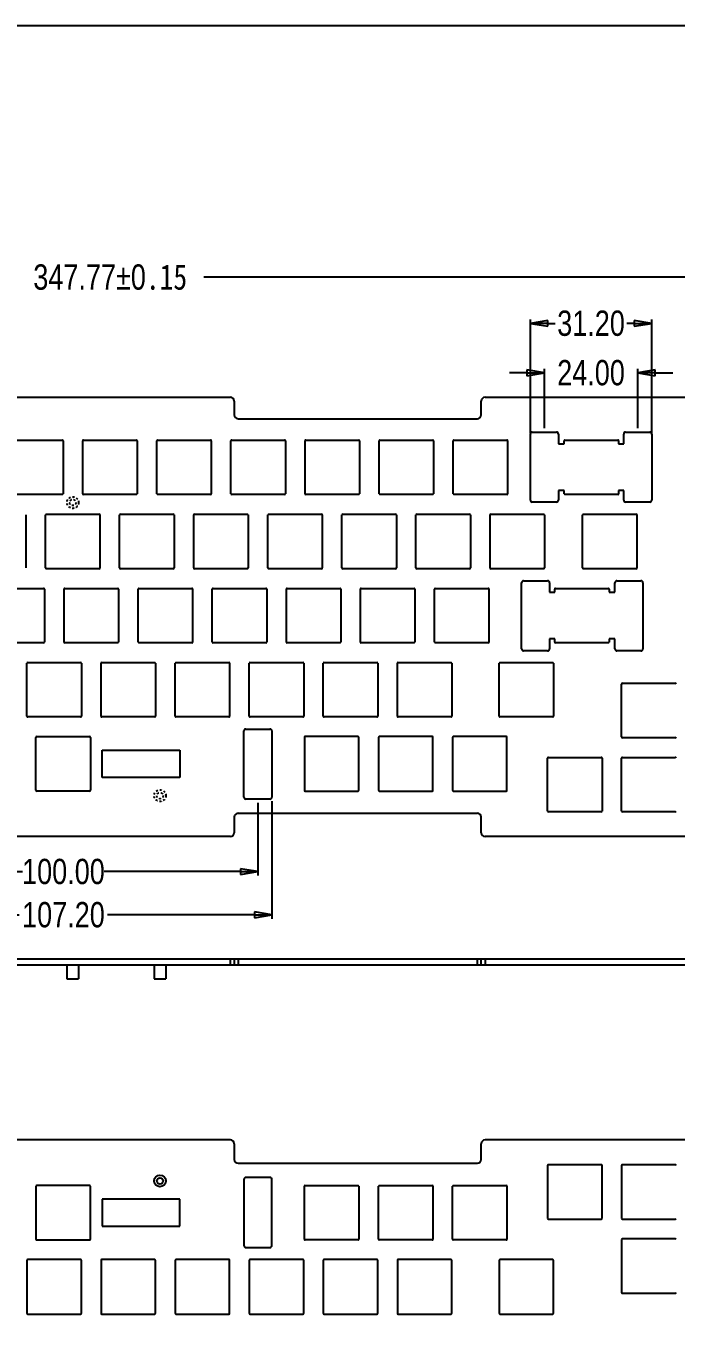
# Model space of a CAD drawing. Header units: inches. Extents: x 1737 to 2528, y 62 to 622.
# Drawn here: x 2095.4 to 2262.6, y 289.1 to 622.2 of the extents above; entities that cross this region are included whole.
import ezdxf

# ---------------------------------------------------------------- set-up
doc = ezdxf.new("R2010")
doc.units = ezdxf.units.IN
doc.header["$LTSCALE"] = 5
doc.header["$MEASUREMENT"] = 0
doc.header["$PDMODE"] = 3
doc.header["$PDSIZE"] = 0.3125
doc.linetypes.add('HIDDEN', pattern=[0.2, 0.1, -0.1])
doc.layers.get('0').update_dxf_attribs({"linetype": 'CONTINUOUS'})
doc.layers.get('Defpoints').update_dxf_attribs({"linetype": 'CONTINUOUS'})
doc.styles.get("Standard").update_dxf_attribs({"font": 'txt', "width": 0.8})
doc.dimstyles.get("Standard").update_dxf_attribs({"dimtxt": 6.5, "dimasz": 4.5, "dimexe": 1, "dimexo": 1, "dimgap": 0.09, "dimtad": 0, "dimzin": 4, "dimdsep": 46, "dimtxsty": 'STANDARD', "dimblk": 'CLOSED', "dimcen": 0.09, "dimclrd": 5, "dimclre": 5, "dimclrt": 6, "dimadec": 0, "dimazin": 0, "dimtp": 0.01, "dimtm": 0.01, "dimtfac": 1, "dimtofl": 0, "dimtmove": 0, "dimatfit": 3, "dimldrblk": 'CLOSED', "dimfxl": 1, "dimtolj": 1, "dimtzin": 4, "dimarcsym": 0})

# ---------------------------------------------------------------- blocks, each defined once
blk = doc.blocks.new('_CLOSED')
at = {"color": 0, "linetype": 'ByBlock'}
for p, q in [((0, 0), (-1, 0.167)), ((-1, 0.167), (-1, -0.167)), ((-1, -0.167), (0, 0)), ((-1, 0), (0, 0))]:
    blk.add_line(p, q, dxfattribs=at)
blk = doc.blocks.new('*D1')
at = {"color": 5, "lineweight": -2}
for p, q in [((1943.21, 503.13), (1943.21, 558.63)), ((1947.71, 557.63), (2093.02, 557.63)), ((2286.48, 557.63), (2141.16, 557.63)), ((2290.98, 515.13), (2290.98, 558.63))]:
    blk.add_line(p, q, dxfattribs=at)
at = {"layer": 'Defpoints', "color": 0}
for p in [(2290.98, 557.63), (2290.98, 514.13), (1943.21, 502.13)]:
    blk.add_point(p, dxfattribs=at)
at = {"color": 5, "lineweight": -2, "xscale": 4.5, "yscale": 4.5, "zscale": 4.5, "rotation": 180}
blk.add_blockref('_CLOSED', (1943.21, 557.63), dxfattribs=at)
at = {"color": 5, "lineweight": -2, "xscale": 4.5, "yscale": 4.5, "zscale": 4.5}
blk.add_blockref('_CLOSED', (2290.98, 557.63), dxfattribs=at)
at = {"color": 6, "insert": (2117.09, 557.63), "char_height": 6.5, "attachment_point": 5}
blk.add_mtext('\\A1;347.77%%P0{\\fSimSun|b0|i0|c134|p2;.15}', dxfattribs=at)
blk = doc.blocks.new('*D6')
at = {"color": 5, "lineweight": -2}
for p, q in [((2051.46, 423.02), (2051.46, 392.77)), ((2158.66, 423.02), (2158.66, 392.77)), ((2055.96, 393.77), (2093.71, 393.77)), ((2154.16, 393.77), (2116.42, 393.77))]:
    blk.add_line(p, q, dxfattribs=at)
at = {"layer": 'Defpoints', "color": 0}
for p in [(2051.46, 424.02), (2158.66, 424.02), (2158.66, 393.77)]:
    blk.add_point(p, dxfattribs=at)
at = {"color": 5, "lineweight": -2, "xscale": 4.5, "yscale": 4.5, "zscale": 4.5, "rotation": 180}
blk.add_blockref('_CLOSED', (2051.46, 393.77), dxfattribs=at)
at = {"color": 5, "lineweight": -2, "xscale": 4.5, "yscale": 4.5, "zscale": 4.5}
blk.add_blockref('_CLOSED', (2158.66, 393.77), dxfattribs=at)
at = {"color": 6, "insert": (2105.06, 393.77), "char_height": 6.5, "attachment_point": 5}
blk.add_mtext('\\A1;107.20', dxfattribs=at)
blk = doc.blocks.new('*D11')
at = {"color": 5, "lineweight": -2}
for p, q in [((2055.06, 422.52), (2055.06, 403.87)), ((2155.06, 422.52), (2155.06, 403.87)), ((2059.56, 404.87), (2094.57, 404.87)), ((2150.56, 404.87), (2115.55, 404.87))]:
    blk.add_line(p, q, dxfattribs=at)
at = {"layer": 'Defpoints', "color": 0}
for p in [(2055.06, 423.52), (2155.06, 423.52), (2155.06, 404.87)]:
    blk.add_point(p, dxfattribs=at)
at = {"color": 5, "lineweight": -2, "xscale": 4.5, "yscale": 4.5, "zscale": 4.5, "rotation": 180}
blk.add_blockref('_CLOSED', (2055.06, 404.87), dxfattribs=at)
at = {"color": 5, "lineweight": -2, "xscale": 4.5, "yscale": 4.5, "zscale": 4.5}
blk.add_blockref('_CLOSED', (2155.06, 404.87), dxfattribs=at)
at = {"color": 6, "insert": (2105.06, 404.87), "char_height": 6.5, "attachment_point": 5}
blk.add_mtext('\\A1;100.00', dxfattribs=at)
blk = doc.blocks.new('*D12')
at = {"color": 5, "lineweight": -2}
for p, q in [((2224.22, 533.06), (2219.72, 533.06)), ((2228.72, 518.84), (2228.72, 534.06)), ((2252.72, 518.84), (2252.72, 534.06)), ((2257.22, 533.06), (2261.72, 533.06))]:
    blk.add_line(p, q, dxfattribs=at)
at = {"layer": 'Defpoints', "color": 0}
for p in [(2252.72, 533.06), (2228.72, 517.84), (2252.72, 517.84)]:
    blk.add_point(p, dxfattribs=at)
at = {"color": 5, "lineweight": -2, "xscale": 4.5, "yscale": 4.5, "zscale": 4.5}
blk.add_blockref('_CLOSED', (2228.72, 533.06), dxfattribs=at)
at = {"color": 5, "lineweight": -2, "xscale": 4.5, "yscale": 4.5, "zscale": 4.5, "rotation": 180}
blk.add_blockref('_CLOSED', (2252.72, 533.06), dxfattribs=at)
at = {"color": 6, "insert": (2240.72, 533.06), "char_height": 6.5, "attachment_point": 5}
blk.add_mtext('\\A1;24.00', dxfattribs=at)
blk = doc.blocks.new('*D13')
at = {"color": 5, "lineweight": -2}
for p, q in [((2225.12, 517.46), (2225.12, 546.77)), ((2256.32, 517.46), (2256.32, 546.77)), ((2229.62, 545.77), (2231.53, 545.77)), ((2251.82, 545.77), (2249.91, 545.77))]:
    blk.add_line(p, q, dxfattribs=at)
at = {"layer": 'Defpoints', "color": 0}
for p in [(2256.32, 545.77), (2225.12, 516.46), (2256.32, 516.46)]:
    blk.add_point(p, dxfattribs=at)
at = {"color": 5, "lineweight": -2, "xscale": 4.5, "yscale": 4.5, "zscale": 4.5, "rotation": 180}
blk.add_blockref('_CLOSED', (2225.12, 545.77), dxfattribs=at)
at = {"color": 5, "lineweight": -2, "xscale": 4.5, "yscale": 4.5, "zscale": 4.5}
blk.add_blockref('_CLOSED', (2256.32, 545.77), dxfattribs=at)
at = {"color": 6, "insert": (2240.72, 545.77), "char_height": 6.5, "attachment_point": 5}
blk.add_mtext('\\A1;31.20', dxfattribs=at)

msp = doc.modelspace()

# ---------------------------------------------------------------- linework, layer by layer
at = {"color": 7, "linetype": 'Continuous'}
for p, q in [((2085.993, 526.78), (2147.993, 526.78)), ((2213.493, 526.78), (2275.493, 526.78)), ((2148.993, 525.78), (2148.993, 522.28)), ((2212.493, 522.28), (2212.493, 525.78)), ((2149.993, 521.28), (2211.493, 521.28)), ((2225.121, 500.339), (2225.121, 517.339)), ((2225.621, 517.839), (2231.821, 517.839)), ((2232.321, 517.339), (2232.321, 514.78)), ((2249.121, 514.78), (2249.121, 517.339)), ((2249.621, 517.839), (2255.821, 517.839)), ((2256.321, 517.339), (2256.321, 500.339)), ((2091.179, 515.78), (2104.779, 515.78)), ((2104.979, 515.58), (2104.979, 501.98)), ((2110.029, 501.98), (2110.029, 515.58)), ((2110.229, 515.78), (2123.829, 515.78)), ((2124.029, 515.58), (2124.029, 501.98)), ((2129.079, 501.98), (2129.079, 515.58)), ((2129.279, 515.78), (2142.879, 515.78)), ((2143.079, 515.58), (2143.079, 501.98)), ((2148.129, 501.98), (2148.129, 515.58)), ((2148.329, 515.78), (2161.929, 515.78)), ((2162.129, 515.58), (2162.129, 501.98)), ((2167.179, 501.98), (2167.179, 515.58)), ((2167.379, 515.78), (2180.979, 515.78)), ((2181.179, 515.58), (2181.179, 501.98)), ((2186.229, 501.98), (2186.229, 515.58)), ((2186.429, 515.78), (2200.029, 515.78)), ((2200.229, 515.58), (2200.229, 501.98)), ((2205.279, 501.98), (2205.279, 515.58)), ((2205.479, 515.78), (2219.079, 515.78)), ((2219.279, 515.58), (2219.279, 501.98)), ((2232.321, 514.78), (2233.799, 514.78)), ((2233.799, 514.78), (2233.799, 515.58)), ((2233.999, 515.78), (2247.599, 515.78)), ((2247.799, 515.58), (2247.799, 514.78)), ((2247.799, 514.78), (2249.121, 514.78)), ((2104.779, 501.78), (2091.179, 501.78)), ((2123.829, 501.78), (2110.229, 501.78)), ((2142.879, 501.78), (2129.279, 501.78)), ((2161.929, 501.78), (2148.329, 501.78)), ((2180.979, 501.78), (2167.379, 501.78)), ((2200.029, 501.78), (2186.429, 501.78)), ((2219.079, 501.78), (2205.479, 501.78)), ((2231.821, 499.839), (2225.621, 499.839)), ((2233.799, 502.78), (2232.321, 502.78)), ((2232.321, 502.78), (2232.321, 500.339)), ((2233.799, 501.98), (2233.799, 502.78)), ((2247.599, 501.78), (2233.999, 501.78)), ((2249.121, 502.78), (2247.799, 502.78)), ((2247.799, 502.78), (2247.799, 501.98)), ((2249.121, 500.339), (2249.121, 502.78)), ((2255.821, 499.839), (2249.621, 499.839)), ((2095.409, 496.531), (2095.409, 482.931)), ((2100.459, 482.931), (2100.459, 496.531)), ((2100.659, 496.731), (2114.259, 496.731)), ((2114.459, 496.531), (2114.459, 482.931)), ((2119.509, 482.931), (2119.509, 496.531)), ((2119.709, 496.731), (2133.309, 496.731)), ((2133.509, 496.531), (2133.509, 482.931)), ((2138.559, 482.931), (2138.559, 496.531)), ((2138.759, 496.731), (2152.359, 496.731)), ((2152.559, 496.531), (2152.559, 482.931)), ((2157.609, 482.931), (2157.609, 496.531)), ((2157.809, 496.731), (2171.409, 496.731)), ((2171.609, 496.531), (2171.609, 482.931)), ((2176.659, 482.931), (2176.659, 496.531)), ((2176.859, 496.731), (2190.459, 496.731)), ((2190.659, 496.531), (2190.659, 482.931)), ((2195.709, 482.931), (2195.709, 496.531)), ((2195.909, 496.731), (2209.509, 496.731)), ((2209.709, 496.531), (2209.709, 482.931)), ((2214.759, 482.931), (2214.759, 496.531)), ((2214.959, 496.731), (2228.559, 496.731)), ((2228.759, 496.531), (2228.759, 482.931)), ((2238.529, 482.931), (2238.529, 496.531)), ((2238.729, 496.731), (2252.329, 496.731)), ((2252.529, 496.531), (2252.529, 482.931)), ((2114.259, 482.731), (2100.659, 482.731)), ((2133.309, 482.731), (2119.709, 482.731)), ((2152.359, 482.731), (2138.759, 482.731)), ((2171.409, 482.731), (2157.809, 482.731)), ((2190.459, 482.731), (2176.859, 482.731)), ((2209.509, 482.731), (2195.909, 482.731)), ((2228.559, 482.731), (2214.959, 482.731)), ((2252.329, 482.731), (2238.729, 482.731)), ((2086.374, 477.68), (2099.974, 477.68)), ((2100.174, 477.48), (2100.174, 463.88)), ((2105.224, 463.88), (2105.224, 477.48)), ((2105.424, 477.68), (2119.024, 477.68)), ((2119.224, 477.48), (2119.224, 463.88)), ((2124.274, 463.88), (2124.274, 477.48)), ((2124.474, 477.68), (2138.074, 477.68)), ((2138.274, 477.48), (2138.274, 463.88)), ((2143.324, 463.88), (2143.324, 477.48)), ((2143.524, 477.68), (2157.124, 477.68)), ((2157.324, 477.48), (2157.324, 463.88)), ((2162.374, 463.88), (2162.374, 477.48)), ((2162.574, 477.68), (2176.174, 477.68)), ((2176.374, 477.48), (2176.374, 463.88)), ((2181.424, 463.88), (2181.424, 477.48)), ((2181.624, 477.68), (2195.224, 477.68)), ((2195.424, 477.48), (2195.424, 463.88)), ((2200.474, 463.88), (2200.474, 477.48)), ((2200.674, 477.68), (2214.274, 477.68)), ((2214.474, 477.48), (2214.474, 463.88)), ((2222.862, 462.122), (2222.862, 479.122)), ((2223.362, 479.622), (2229.562, 479.622)), ((2230.062, 479.122), (2230.062, 476.68)), ((2230.062, 476.68), (2231.384, 476.68)), ((2231.384, 476.68), (2231.384, 477.48)), ((2231.584, 477.68), (2245.184, 477.68)), ((2245.384, 477.48), (2245.384, 476.68)), ((2245.384, 476.68), (2246.862, 476.68)), ((2246.862, 476.68), (2246.862, 479.122)), ((2247.362, 479.622), (2253.562, 479.622)), ((2254.062, 479.122), (2254.062, 462.122)), ((2099.974, 463.68), (2086.374, 463.68)), ((2119.024, 463.68), (2105.424, 463.68)), ((2138.074, 463.68), (2124.474, 463.68)), ((2157.124, 463.68), (2143.524, 463.68)), ((2176.174, 463.68), (2162.574, 463.68)), ((2195.224, 463.68), (2181.624, 463.68)), ((2214.274, 463.68), (2200.674, 463.68)), ((2231.384, 464.68), (2230.062, 464.68)), ((2230.062, 464.68), (2230.062, 462.122)), ((2231.384, 463.88), (2231.384, 464.68)), ((2245.184, 463.68), (2231.584, 463.68)), ((2246.862, 464.68), (2245.384, 464.68)), ((2245.384, 464.68), (2245.384, 463.88)), ((2246.862, 462.122), (2246.862, 464.68)), ((2229.562, 461.622), (2223.362, 461.622)), ((2253.562, 461.622), (2247.362, 461.622)), ((2095.684, 444.83), (2095.684, 458.43)), ((2095.884, 458.63), (2109.484, 458.63)), ((2109.684, 458.43), (2109.684, 444.83)), ((2114.734, 444.83), (2114.734, 458.43)), ((2114.934, 458.63), (2128.534, 458.63)), ((2128.734, 458.43), (2128.734, 444.83)), ((2133.784, 444.83), (2133.784, 458.43)), ((2133.984, 458.63), (2147.584, 458.63)), ((2147.784, 458.43), (2147.784, 444.83)), ((2152.834, 444.83), (2152.834, 458.43)), ((2153.034, 458.63), (2166.634, 458.63)), ((2166.834, 458.43), (2166.834, 444.83)), ((2171.884, 444.83), (2171.884, 458.43)), ((2172.084, 458.63), (2185.684, 458.63)), ((2185.884, 458.43), (2185.884, 444.83)), ((2190.934, 444.83), (2190.934, 458.43)), ((2191.134, 458.63), (2204.734, 458.63)), ((2204.934, 458.43), (2204.934, 444.83)), ((2217.084, 444.83), (2217.084, 458.43)), ((2217.284, 458.63), (2230.884, 458.63)), ((2231.084, 458.43), (2231.084, 444.83)), ((2248.592, 439.49), (2248.592, 453.09)), ((2248.792, 453.29), (2262.392, 453.29)), ((2109.484, 444.63), (2095.884, 444.63)), ((2128.534, 444.63), (2114.934, 444.63)), ((2147.584, 444.63), (2133.984, 444.63)), ((2166.634, 444.63), (2153.034, 444.63)), ((2185.684, 444.63), (2172.084, 444.63)), ((2204.734, 444.63), (2191.134, 444.63)), ((2230.884, 444.63), (2217.284, 444.63)), ((2151.462, 424.022), (2151.462, 441.022)), ((2151.962, 441.522), (2158.162, 441.522)), ((2158.662, 441.022), (2158.662, 424.022)), ((2097.984, 425.78), (2097.984, 439.38)), ((2098.184, 439.58), (2111.784, 439.58)), ((2111.984, 439.38), (2111.984, 425.78)), ((2167.009, 439.38), (2167.009, 425.78)), ((2180.809, 439.58), (2167.209, 439.58)), ((2181.009, 425.78), (2181.009, 439.38)), ((2186.059, 439.38), (2186.059, 425.78)), ((2199.859, 439.58), (2186.259, 439.58)), ((2200.059, 425.78), (2200.059, 439.38)), ((2205.109, 439.38), (2205.109, 425.78)), ((2218.909, 439.58), (2205.309, 439.58)), ((2219.109, 425.78), (2219.109, 439.38)), ((2262.392, 439.29), (2248.792, 439.29)), ((2114.984, 436.081), (2134.984, 436.081)), ((2114.984, 429.081), (2114.984, 436.081)), ((2134.984, 436.081), (2134.984, 429.081)), ((2229.542, 420.44), (2229.542, 434.04)), ((2229.742, 434.24), (2243.342, 434.24)), ((2243.542, 434.04), (2243.542, 420.44)), ((2248.592, 420.44), (2248.592, 434.04)), ((2248.792, 434.24), (2262.392, 434.24)), ((2134.984, 429.081), (2114.984, 429.081)), ((2111.784, 425.58), (2098.184, 425.58)), ((2158.162, 423.522), (2151.962, 423.522)), ((2167.209, 425.58), (2180.809, 425.58)), ((2186.259, 425.58), (2199.859, 425.58)), ((2205.309, 425.58), (2218.909, 425.58)), ((2149.993, 419.886), (2211.493, 419.886)), ((2243.342, 420.24), (2229.742, 420.24)), ((2262.392, 420.24), (2248.792, 420.24)), ((2148.993, 418.886), (2148.993, 414.886)), ((2212.493, 414.886), (2212.493, 418.886)), ((2147.993, 413.886), (2085.993, 413.886)), ((2275.493, 413.886), (2213.493, 413.886)), ((1943.207, 382.447), (2290.979, 382.447)), ((1943.207, 380.947), (2290.979, 380.947)), ((2105.959, 380.947), (2105.959, 377.347)), ((2108.959, 380.947), (2108.959, 377.347)), ((2128.379, 380.947), (2128.379, 377.347)), ((2131.379, 380.947), (2131.379, 377.347)), ((2147.993, 380.947), (2147.993, 382.447)), ((2148.993, 382.447), (2148.993, 380.947)), ((2149.993, 382.447), (2149.993, 380.947)), ((2211.493, 380.947), (2211.493, 382.447)), ((2212.493, 380.947), (2212.493, 382.447)), ((2213.493, 382.447), (2213.493, 380.947)), ((2105.959, 377.347), (2108.959, 377.347)), ((2128.379, 377.347), (2131.379, 377.347)), ((2147.993, 335.922), (2085.993, 335.922)), ((2148.993, 334.922), (2148.993, 330.922)), ((2212.493, 330.922), (2212.493, 334.922)), ((2275.493, 335.922), (2213.493, 335.922)), ((2149.993, 329.922), (2211.493, 329.922)), ((2229.542, 329.368), (2229.542, 315.768)), ((2243.342, 329.568), (2229.742, 329.568)), ((2243.542, 315.768), (2243.542, 329.368)), ((2248.592, 329.368), (2248.592, 315.768)), ((2262.392, 329.568), (2248.792, 329.568)), ((2097.984, 324.028), (2097.984, 310.428)), ((2111.784, 324.228), (2098.184, 324.228)), ((2111.984, 310.428), (2111.984, 324.028)), ((2151.462, 325.786), (2151.462, 308.786)), ((2158.162, 326.286), (2151.962, 326.286)), ((2158.662, 308.786), (2158.662, 325.786)), ((2167.009, 310.428), (2167.009, 324.028)), ((2167.209, 324.228), (2180.809, 324.228)), ((2181.009, 324.028), (2181.009, 310.428)), ((2186.059, 310.428), (2186.059, 324.028)), ((2186.259, 324.228), (2199.859, 324.228)), ((2200.059, 324.028), (2200.059, 310.428)), ((2205.109, 310.428), (2205.109, 324.028)), ((2205.309, 324.228), (2218.909, 324.228)), ((2219.109, 324.028), (2219.109, 310.428)), ((2114.984, 320.728), (2114.984, 313.728)), ((2134.984, 320.728), (2114.984, 320.728)), ((2134.984, 313.728), (2134.984, 320.728)), ((2114.984, 313.728), (2134.984, 313.728)), ((2229.742, 315.568), (2243.342, 315.568)), ((2248.792, 315.568), (2262.392, 315.568)), ((2098.184, 310.228), (2111.784, 310.228)), ((2180.809, 310.228), (2167.209, 310.228)), ((2199.859, 310.228), (2186.259, 310.228)), ((2218.909, 310.228), (2205.309, 310.228)), ((2248.592, 310.318), (2248.592, 296.718)), ((2262.392, 310.518), (2248.792, 310.518)), ((2151.962, 308.286), (2158.162, 308.286)), ((2095.684, 304.978), (2095.684, 291.378)), ((2109.484, 305.178), (2095.884, 305.178)), ((2109.684, 291.378), (2109.684, 304.978)), ((2114.734, 304.978), (2114.734, 291.378)), ((2128.534, 305.178), (2114.934, 305.178)), ((2128.734, 291.378), (2128.734, 304.978)), ((2133.784, 304.978), (2133.784, 291.378)), ((2147.584, 305.178), (2133.984, 305.178)), ((2147.784, 291.378), (2147.784, 304.978)), ((2152.834, 304.978), (2152.834, 291.378)), ((2166.634, 305.178), (2153.034, 305.178)), ((2166.834, 291.378), (2166.834, 304.978)), ((2171.884, 304.978), (2171.884, 291.378)), ((2185.684, 305.178), (2172.084, 305.178)), ((2185.884, 291.378), (2185.884, 304.978)), ((2190.934, 304.978), (2190.934, 291.378)), ((2204.734, 305.178), (2191.134, 305.178)), ((2204.934, 291.378), (2204.934, 304.978)), ((2217.084, 304.978), (2217.084, 291.378)), ((2230.884, 305.178), (2217.284, 305.178)), ((2231.084, 291.378), (2231.084, 304.978)), ((2248.792, 296.518), (2262.392, 296.518)), ((2095.884, 291.178), (2109.484, 291.178)), ((2114.934, 291.178), (2128.534, 291.178)), ((2133.984, 291.178), (2147.584, 291.178)), ((2153.034, 291.178), (2166.634, 291.178)), ((2172.084, 291.178), (2185.684, 291.178)), ((2191.134, 291.178), (2204.734, 291.178)), ((2217.284, 291.178), (2230.884, 291.178))]:
    msp.add_line(p, q, dxfattribs=at)
msp.add_lwpolyline([(1736.695, 62.379), (2528.46, 62.379), (2528.46, 622.213), (1736.695, 622.213)], close=True)
at = {"color": 8, "linetype": 'HIDDEN'}
for centre, radius in [((2107.459, 499.731), 1.5), ((2107.459, 499.731), 0.8), ((2129.879, 424.411), 1.5), ((2129.879, 424.411), 0.8)]:
    msp.add_circle(centre, radius, dxfattribs=at)
at = {"color": 7, "linetype": 'Continuous'}
for radius in [1.5, 0.8]:
    msp.add_circle((2129.879, 325.397), radius, dxfattribs=at)
for centre, radius, start, end in [((2147.993, 525.78), 1, 0, 90), ((2213.493, 525.78), 1, 90, 180), ((2149.993, 522.28), 1, 180, 270), ((2211.493, 522.28), 1, 270, 0), ((2225.621, 517.339), 0.5, 90, 180), ((2231.821, 517.339), 0.5, 0, 90), ((2249.621, 517.339), 0.5, 90, 180), ((2255.821, 517.339), 0.5, 0, 90), ((2104.779, 515.58), 0.2, 0, 90), ((2110.229, 515.58), 0.2, 90, 180), ((2123.829, 515.58), 0.2, 0, 90), ((2129.279, 515.58), 0.2, 90, 180), ((2142.879, 515.58), 0.2, 0, 90), ((2148.329, 515.58), 0.2, 90, 180), ((2161.929, 515.58), 0.2, 0, 90), ((2167.379, 515.58), 0.2, 90, 180), ((2180.979, 515.58), 0.2, 0, 90), ((2186.429, 515.58), 0.2, 90, 180), ((2200.029, 515.58), 0.2, 0, 90), ((2205.479, 515.58), 0.2, 90, 180), ((2219.079, 515.58), 0.2, 0, 90), ((2233.999, 515.58), 0.2, 90, 180), ((2247.599, 515.58), 0.2, 0, 90), ((2104.779, 501.98), 0.2, 270, 0), ((2110.229, 501.98), 0.2, 180, 270), ((2123.829, 501.98), 0.2, 270, 0), ((2129.279, 501.98), 0.2, 180, 270), ((2142.879, 501.98), 0.2, 270, 0), ((2148.329, 501.98), 0.2, 180, 270), ((2161.929, 501.98), 0.2, 270, 0), ((2167.379, 501.98), 0.2, 180, 270), ((2180.979, 501.98), 0.2, 270, 0), ((2186.429, 501.98), 0.2, 180, 270), ((2200.029, 501.98), 0.2, 270, 0), ((2205.479, 501.98), 0.2, 180, 270), ((2219.079, 501.98), 0.2, 270, 0), ((2225.621, 500.339), 0.5, 180, 270), ((2231.821, 500.339), 0.5, 270, 0), ((2233.999, 501.98), 0.2, 180, 270), ((2247.599, 501.98), 0.2, 270, 0), ((2249.621, 500.339), 0.5, 180, 270), ((2255.821, 500.339), 0.5, 270, 0), ((2100.659, 496.531), 0.2, 90, 180), ((2114.259, 496.531), 0.2, 0, 90), ((2119.709, 496.531), 0.2, 90, 180), ((2133.309, 496.531), 0.2, 0, 90), ((2138.759, 496.531), 0.2, 90, 180), ((2152.359, 496.531), 0.2, 0, 90), ((2157.809, 496.531), 0.2, 90, 180), ((2171.409, 496.531), 0.2, 0, 90), ((2176.859, 496.531), 0.2, 90, 180), ((2190.459, 496.531), 0.2, 0, 90), ((2195.909, 496.531), 0.2, 90, 180), ((2209.509, 496.531), 0.2, 0, 90), ((2214.959, 496.531), 0.2, 90, 180), ((2228.559, 496.531), 0.2, 0, 90), ((2238.729, 496.531), 0.2, 90, 180), ((2252.329, 496.531), 0.2, 0, 90), ((2100.659, 482.931), 0.2, 180, 270), ((2114.259, 482.931), 0.2, 270, 0), ((2119.709, 482.931), 0.2, 180, 270), ((2133.309, 482.931), 0.2, 270, 0), ((2138.759, 482.931), 0.2, 180, 270), ((2152.359, 482.931), 0.2, 270, 0), ((2157.809, 482.931), 0.2, 180, 270), ((2171.409, 482.931), 0.2, 270, 0), ((2176.859, 482.931), 0.2, 180, 270), ((2190.459, 482.931), 0.2, 270, 0), ((2195.909, 482.931), 0.2, 180, 270), ((2209.509, 482.931), 0.2, 270, 0), ((2214.959, 482.931), 0.2, 180, 270), ((2228.559, 482.931), 0.2, 270, 0), ((2238.729, 482.931), 0.2, 180, 270), ((2252.329, 482.931), 0.2, 270, 0), ((2099.974, 477.48), 0.2, 0, 90), ((2105.424, 477.48), 0.2, 90, 180), ((2119.024, 477.48), 0.2, 0, 90), ((2124.474, 477.48), 0.2, 90, 180), ((2138.074, 477.48), 0.2, 0, 90), ((2143.524, 477.48), 0.2, 90, 180), ((2157.124, 477.48), 0.2, 0, 90), ((2162.574, 477.48), 0.2, 90, 180), ((2176.174, 477.48), 0.2, 0, 90), ((2181.624, 477.48), 0.2, 90, 180), ((2195.224, 477.48), 0.2, 0, 90), ((2200.674, 477.48), 0.2, 90, 180), ((2214.274, 477.48), 0.2, 0, 90), ((2223.362, 479.122), 0.5, 90, 180), ((2229.562, 479.122), 0.5, 0, 90), ((2231.584, 477.48), 0.2, 90, 180), ((2245.184, 477.48), 0.2, 0, 90), ((2247.362, 479.122), 0.5, 90, 180), ((2253.562, 479.122), 0.5, 0, 90), ((2099.974, 463.88), 0.2, 270, 0), ((2105.424, 463.88), 0.2, 180, 270), ((2119.024, 463.88), 0.2, 270, 0), ((2124.474, 463.88), 0.2, 180, 270), ((2138.074, 463.88), 0.2, 270, 0), ((2143.524, 463.88), 0.2, 180, 270), ((2157.124, 463.88), 0.2, 270, 0), ((2162.574, 463.88), 0.2, 180, 270), ((2176.174, 463.88), 0.2, 270, 0), ((2181.624, 463.88), 0.2, 180, 270), ((2195.224, 463.88), 0.2, 270, 0), ((2200.674, 463.88), 0.2, 180, 270), ((2214.274, 463.88), 0.2, 270, 0), ((2231.584, 463.88), 0.2, 180, 270), ((2245.184, 463.88), 0.2, 270, 0), ((2223.362, 462.122), 0.5, 180, 270), ((2229.562, 462.122), 0.5, 270, 0), ((2247.362, 462.122), 0.5, 180, 270), ((2253.562, 462.122), 0.5, 270, 0), ((2095.884, 458.43), 0.2, 90, 180), ((2109.484, 458.43), 0.2, 0, 90), ((2114.934, 458.43), 0.2, 90, 180), ((2128.534, 458.43), 0.2, 0, 90), ((2133.984, 458.43), 0.2, 90, 180), ((2147.584, 458.43), 0.2, 0, 90), ((2153.034, 458.43), 0.2, 90, 180), ((2166.634, 458.43), 0.2, 0, 90), ((2172.084, 458.43), 0.2, 90, 180), ((2185.684, 458.43), 0.2, 0, 90), ((2191.134, 458.43), 0.2, 90, 180), ((2204.734, 458.43), 0.2, 0, 90), ((2217.284, 458.43), 0.2, 90, 180), ((2230.884, 458.43), 0.2, 0, 90), ((2248.792, 453.09), 0.2, 90, 180), ((2262.392, 453.09), 0.2, 0, 90), ((2095.884, 444.83), 0.2, 180, 270), ((2109.484, 444.83), 0.2, 270, 0), ((2114.934, 444.83), 0.2, 180, 270), ((2128.534, 444.83), 0.2, 270, 0), ((2133.984, 444.83), 0.2, 180, 270), ((2147.584, 444.83), 0.2, 270, 0), ((2153.034, 444.83), 0.2, 180, 270), ((2166.634, 444.83), 0.2, 270, 0), ((2172.084, 444.83), 0.2, 180, 270), ((2185.684, 444.83), 0.2, 270, 0), ((2191.134, 444.83), 0.2, 180, 270), ((2204.734, 444.83), 0.2, 270, 0), ((2217.284, 444.83), 0.2, 180, 270), ((2230.884, 444.83), 0.2, 270, 0), ((2151.962, 441.022), 0.5, 90, 180), ((2158.162, 441.022), 0.5, 0, 90), ((2098.184, 439.38), 0.2, 90, 180), ((2111.784, 439.38), 0.2, 0, 90), ((2167.209, 439.38), 0.2, 90, 180), ((2180.809, 439.38), 0.2, 0, 90), ((2186.259, 439.38), 0.2, 90, 180), ((2199.859, 439.38), 0.2, 0, 90), ((2205.309, 439.38), 0.2, 90, 180), ((2218.909, 439.38), 0.2, 0, 90), ((2248.792, 439.49), 0.2, 180, 270), ((2262.392, 439.49), 0.2, 270, 0), ((2229.742, 434.04), 0.2, 90, 180), ((2243.342, 434.04), 0.2, 0, 90), ((2248.792, 434.04), 0.2, 90, 180), ((2262.392, 434.04), 0.2, 0, 90), ((2098.184, 425.78), 0.2, 180, 270), ((2111.784, 425.78), 0.2, 270, 0), ((2151.962, 424.022), 0.5, 180, 270), ((2158.162, 424.022), 0.5, 270, 0), ((2167.209, 425.78), 0.2, 180, 270), ((2180.809, 425.78), 0.2, 270, 0), ((2186.259, 425.78), 0.2, 180, 270), ((2199.859, 425.78), 0.2, 270, 0), ((2205.309, 425.78), 0.2, 180, 270), ((2218.909, 425.78), 0.2, 270, 0), ((2149.993, 418.886), 1, 90, 180), ((2211.493, 418.886), 1, 0, 90), ((2229.742, 420.44), 0.2, 180, 270), ((2243.342, 420.44), 0.2, 270, 0), ((2248.792, 420.44), 0.2, 180, 270), ((2262.392, 420.44), 0.2, 270, 0), ((2147.993, 414.886), 1, 270, 0), ((2213.493, 414.886), 1, 180, 270), ((2147.993, 334.922), 1, 0, 90), ((2213.493, 334.922), 1, 90, 180), ((2149.993, 330.922), 1, 180, 270), ((2211.493, 330.922), 1, 270, 0), ((2229.742, 329.368), 0.2, 90, 180), ((2243.342, 329.368), 0.2, 0, 90), ((2248.792, 329.368), 0.2, 90, 180), ((2262.392, 329.368), 0.2, 0, 90), ((2098.184, 324.028), 0.2, 90, 180), ((2111.784, 324.028), 0.2, 0, 90), ((2151.962, 325.786), 0.5, 90, 180), ((2158.162, 325.786), 0.5, 0, 90), ((2167.209, 324.028), 0.2, 90, 180), ((2180.809, 324.028), 0.2, 0, 90), ((2186.259, 324.028), 0.2, 90, 180), ((2199.859, 324.028), 0.2, 0, 90), ((2205.309, 324.028), 0.2, 90, 180), ((2218.909, 324.028), 0.2, 0, 90), ((2229.742, 315.768), 0.2, 180, 270), ((2243.342, 315.768), 0.2, 270, 0), ((2248.792, 315.768), 0.2, 180, 270), ((2262.392, 315.768), 0.2, 270, 0), ((2098.184, 310.428), 0.2, 180, 270), ((2111.784, 310.428), 0.2, 270, 0), ((2167.209, 310.428), 0.2, 180, 270), ((2180.809, 310.428), 0.2, 270, 360), ((2186.259, 310.428), 0.2, 180, 270), ((2199.859, 310.428), 0.2, 270, 0), ((2205.309, 310.428), 0.2, 180, 270), ((2218.909, 310.428), 0.2, 270, 360), ((2248.792, 310.318), 0.2, 90, 180), ((2262.392, 310.318), 0.2, 0, 90), ((2151.962, 308.786), 0.5, 180, 270), ((2158.162, 308.786), 0.5, 270, 0), ((2095.884, 304.978), 0.2, 90, 180), ((2109.484, 304.978), 0.2, 0, 90), ((2114.934, 304.978), 0.2, 90, 180), ((2128.534, 304.978), 0.2, 0, 90), ((2133.984, 304.978), 0.2, 90, 180), ((2147.584, 304.978), 0.2, 0, 90), ((2153.034, 304.978), 0.2, 90, 180), ((2166.634, 304.978), 0.2, 0, 90), ((2172.084, 304.978), 0.2, 90, 180), ((2185.684, 304.978), 0.2, 0, 90), ((2191.134, 304.978), 0.2, 90, 180), ((2204.734, 304.978), 0.2, 0, 90), ((2217.284, 304.978), 0.2, 90, 180), ((2230.884, 304.978), 0.2, 0, 90), ((2248.792, 296.718), 0.2, 180, 270), ((2262.392, 296.718), 0.2, 270, 0), ((2095.884, 291.378), 0.2, 180, 270), ((2109.484, 291.378), 0.2, 270, 0), ((2114.934, 291.378), 0.2, 180, 270), ((2128.534, 291.378), 0.2, 270, 0), ((2133.984, 291.378), 0.2, 180, 270), ((2147.584, 291.378), 0.2, 270, 0), ((2153.034, 291.378), 0.2, 180, 270), ((2166.634, 291.378), 0.2, 270, 0), ((2172.084, 291.378), 0.2, 180, 270), ((2185.684, 291.378), 0.2, 270, 0), ((2191.134, 291.378), 0.2, 180, 270), ((2204.734, 291.378), 0.2, 270, 0), ((2217.284, 291.378), 0.2, 180, 270), ((2230.884, 291.378), 0.2, 270, 0)]:
    msp.add_arc(centre, radius, start, end, dxfattribs=at)

# ---------------------------------------------------------------- dimensions: what is measured, and where the dimension line sits
dim = msp.add_linear_dim(base=(2290.979, 557.626), p1=(1943.207, 502.127), p2=(2290.979, 514.135), text='<>%%P0{\\fSimSun|b0|i0|c134|p2;.15}', dimstyle='STANDARD')
dim.commit()
dim.dimension.update_dxf_attribs({"geometry": '*D1', "text_midpoint": (2117.093, 557.626), "dimtype": 160})
for base, p1, p2, picture, middle in [((2256.321, 545.768), (2225.121, 516.459), (2256.321, 516.459), '*D13', (2240.721, 545.768)), ((2252.721, 533.056), (2228.721, 517.839), (2252.721, 517.839), '*D12', (2240.721, 533.056)), ((2155.062, 404.872), (2055.062, 423.522), (2155.062, 423.522), '*D11', (2105.062, 404.872))]:
    dim = msp.add_linear_dim(base=base, p1=p1, p2=p2, dimstyle='STANDARD')
    dim.commit()
    dim.dimension.update_dxf_attribs({"geometry": picture, "text_midpoint": middle})
dim = msp.add_linear_dim(base=(2158.662, 393.765), p1=(2051.462, 424.022), p2=(2158.662, 424.022), dimstyle='STANDARD')
dim.commit()
dim.dimension.update_dxf_attribs({"geometry": '*D6', "text_midpoint": (2105.062, 393.765), "dimtype": 160})

doc.saveas('drawing.dxf')
